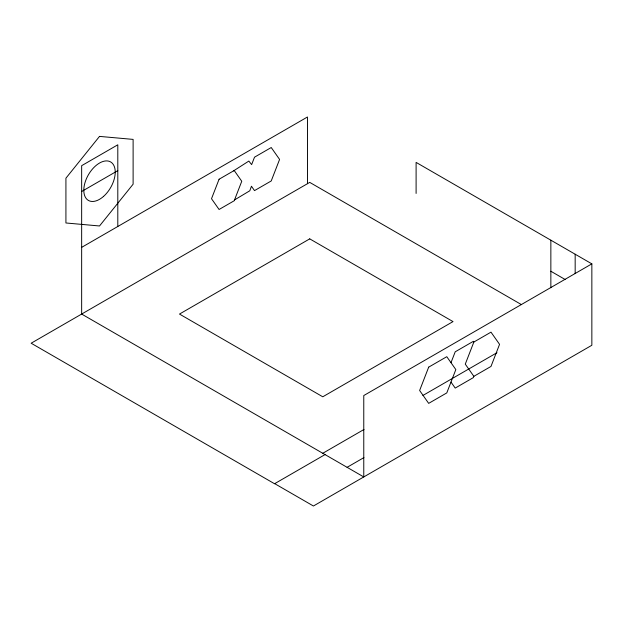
<?xml version="1.0" encoding="UTF-8"?>
<svg xmlns="http://www.w3.org/2000/svg" width="623" height="623" viewBox="0 0 623 623"><rect width="100%" height="100%" fill="white"/><g stroke="black" fill="none" stroke-linecap="round" stroke-linejoin="round"><path stroke-width="0.93" d="M233.563 170.866L248.842 161.077L251.637 164.612L254.519 157.183L271.231 147.534L279.587 159.426L271.231 180.958L254.519 190.607L251.451 186.238L249.807 190.77L234.513 199.936M450.99 362.679L455.211 351.808L473.348 341.334L473.846 342.043L465.272 364.136L473.846 376.331L473.348 377.608L455.211 388.082L450.99 382.078M81.652 191.502L117.802 170.632M81.652 247.362L307.466 116.992L307.466 183.692M274.696 483.65L313.424 506.008L591.85 345.267L591.85 263.856L363.77 395.543L363.77 476.945L81.652 314.062L81.652 165.671L117.802 144.801L117.802 226.492M473.846 342.043L490.986 332.145L499.56 344.34L490.986 366.433L473.846 376.331M322.776 453.279L364.011 429.465M422.924 395.457L496.99 352.696M325.042 454.588L274.541 483.744L31.15 343.218L309.732 182.383L521.451 304.616M347.089 467.32L363.925 457.601M591.85 263.856L416.102 162.393L416.102 193.442M550.857 271.246L565.108 279.478M575.169 254.231L575.169 273.637M550.857 240.19L550.857 287.709M219.078 179.237L211.509 198.721L219.078 209.484L234.201 200.754L241.763 181.262L234.201 170.5L219.078 179.237M428.679 367.149L419.629 390.489L428.679 403.369L446.784 392.911L455.841 369.579L446.784 356.699L428.679 367.149M99.516 136.398L65.921 178.186L65.921 222.979L99.516 225.978L133.112 184.19L133.112 139.396L99.516 136.398M309.732 238.866L179.486 314.062L322.776 396.789L453.022 321.593L309.732 238.866M103.582 196.37A22.226 12.834 -60 0 0 110.629 161.941A22.226 12.834 -60 0 0 84.339 185.257A22.226 12.834 -60 0 0 103.582 196.37"/></g></svg>
